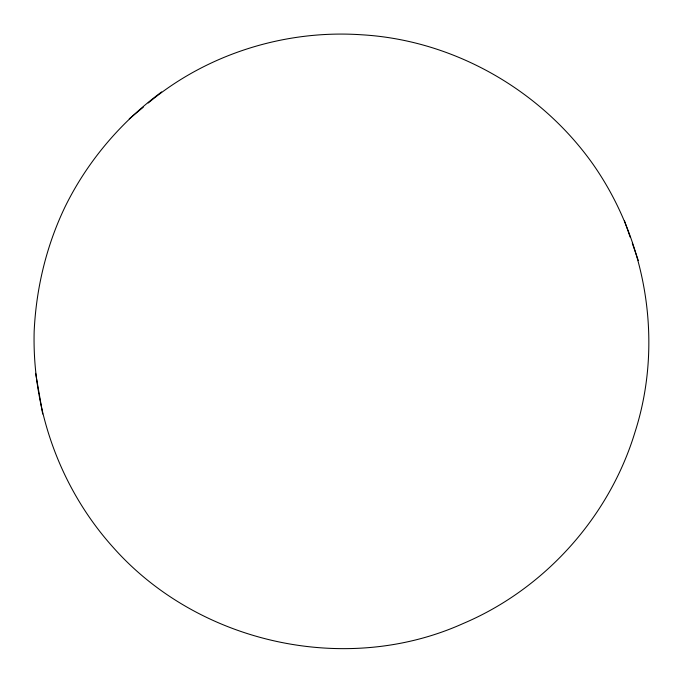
<?xml version="1.0" encoding="UTF-8"?>
<svg xmlns="http://www.w3.org/2000/svg" width="683" height="683" viewBox="0 0 683 683"><rect width="100%" height="100%" fill="white"/><g stroke="black" fill="none" stroke-linecap="round" stroke-linejoin="round"><path stroke-width="1.02" d="M161.623 91.932C120.9 121.992 87.296 161.453 65.013 206.958C46.367 245.803 36.182 288.286 34.167 331.272C32.024 410.176 60.574 489.199 113.591 547.843C198.753 643.651 346.153 676.255 463.245 623.485C544.769 588.925 609.245 516.971 634.951 432.288C663.816 342.524 646.724 240.621 592.656 163.724C539.775 89.336 453.051 40.084 361.725 34.79C285.443 29.489 206.975 53.914 148.211 103.013M129.249 118.808L143.268 107.214M624.441 220.703L630.161 237.121M632.296 243.293L638.281 260.454M35.644 373.328L39.204 393.758M39.383 394.774L42.679 414"/></g></svg>
